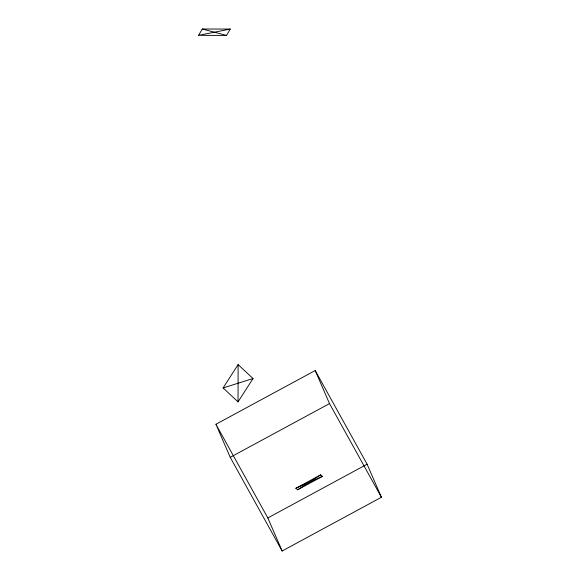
<?xml version="1.0" encoding="UTF-8"?>
<svg xmlns="http://www.w3.org/2000/svg" width="580" height="580" viewBox="0 0 580 580"><rect width="100%" height="100%" fill="white"/><g stroke="black" fill="none" stroke-linecap="round" stroke-linejoin="round"><path stroke-width="0.87" d="M238.032 401.875L238.112 364.588L253.032 378.53L238.032 401.875L223.104 387.933L238.112 364.588M198.585 35.344L202.268 29L230.253 29.073L226.57 35.416L198.585 35.344L230.253 29.073M297.62 489.803L320.675 474.846L322.444 476.368L297.62 489.803L295.851 488.28L320.675 474.846M215.919 424.263L315.201 370.533L367.104 464.203L381.415 497.263L282.134 551L230.231 457.33L215.919 424.263L267.829 517.94L282.134 551M230.231 457.33L329.512 403.593L315.201 370.533M267.829 517.94L367.104 464.203M295.851 488.28L322.444 476.368M223.104 387.933L253.032 378.53M202.268 29L226.57 35.416M329.512 403.593L381.415 497.263"/></g></svg>
